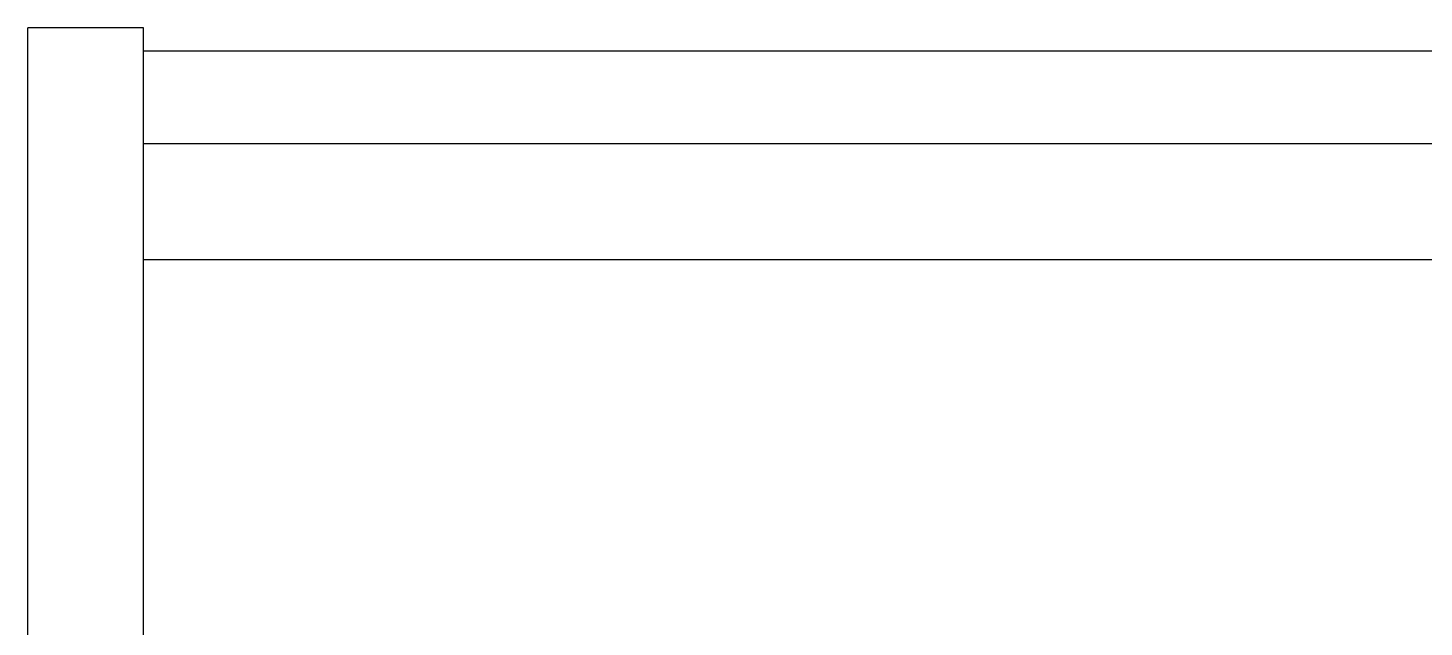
# Model space of a CAD drawing. Header units: metres. Extents: x -175 to 101, y -7 to 93.
# Drawn here: x 9.134 to 9.737, y 1.5 to 1.759 of the extents above; entities that cross this region are included whole.
import ezdxf

# ---------------------------------------------------------------- set-up
doc = ezdxf.new("R2010")
doc.units = ezdxf.units.M

# ---------------------------------------------------------------- blocks, each defined once
blk = doc.blocks.new('mueble huerto')
for p, q in [((-6.27776, 1.75878), (-6.32776, 1.75878)), ((-6.32776, -0.49122), (-6.32776, 1.75878)), ((-6.27776, 1.74878), (-6.27776, 1.75878)), ((-4.59596, 1.74878), (-6.27776, 1.74878)), ((-6.27776, 1.70878), (-6.27776, 1.74878)), ((-6.27776, 1.65878), (-6.27776, 1.70878)), ((-6.27776, 1.70878), (-4.59596, 1.70878)), ((-6.27776, 1.14878), (-6.27776, 1.65878)), ((-6.27776, 1.65878), (-4.59596, 1.65878))]:
    blk.add_line(p, q)

msp = doc.modelspace()

# ---------------------------------------------------------------- block references
msp.add_blockref('mueble huerto', (15.46169, 0))

doc.saveas('drawing.dxf')
